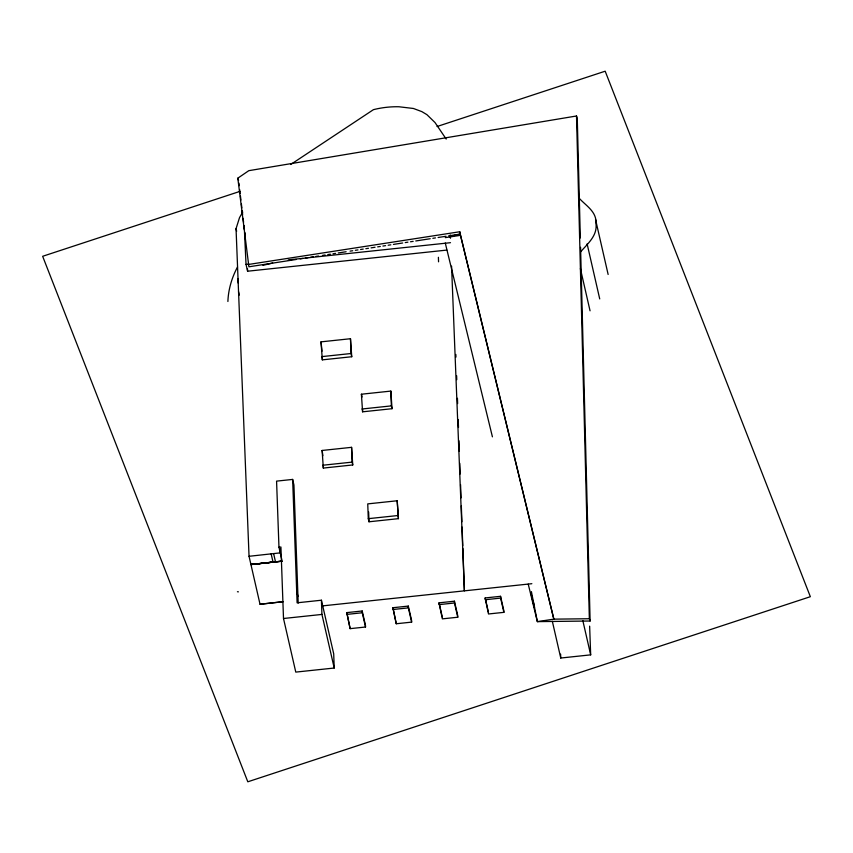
<?xml version="1.0" encoding="UTF-8"?>
<svg xmlns="http://www.w3.org/2000/svg" width="853" height="853" viewBox="0 0 853 853"><rect width="100%" height="100%" fill="white"/><g stroke="black" fill="none" stroke-linecap="round" stroke-linejoin="round"><path stroke-width="1.28" d="M227.9 301.493C228.327 289.455 231.845 277.609 237.507 267M283.303 601.685L260.026 604.255L249.044 556.295L236.046 228.689L239.522 217.622L242.732 212.056M580.669 251.816C587.642 243.638 597.495 235.833 595.991 223.657C596.887 211.352 585.553 205.594 578.718 197.715M296.204 259.472L248.905 266.797L237.816 178.17L248.809 170.675L576.511 115.987L577.268 118.268L580.328 237.976M290.724 164.48L373.433 109.664A76.663 60.744 -12.9 0 1 398.937 106.764L413.428 108.48L421.872 111.636L426.895 114.643L435.009 122.544L446.194 139.082M239.853 191.413L42.65 256.295L247.807 781.796L810.35 596.695L605.182 71.204L437.056 126.521M262.937 265.336L272.64 263.055M450.331 236.366L460.449 234.042L459.682 231.76L248.148 264.515M300.149 258.864L302.772 258.459M305.406 258.043L308.029 257.638M310.663 257.233L313.286 256.828M315.919 256.422L318.542 256.017M322.487 255.399L325.11 254.994M327.744 254.589L330.367 254.183M333.001 253.778L335.624 253.373M338.257 252.957L346.137 251.742M350.082 251.134L352.705 250.729M355.338 250.313L357.961 249.908M360.584 249.502L363.218 249.097M365.841 248.692L368.475 248.287M371.098 247.871L375.043 247.263M377.666 246.858L380.299 246.453M382.922 246.048L385.556 245.643M388.179 245.227L390.813 244.822M393.436 244.416L402.637 242.998M405.26 242.583L407.894 242.177M410.517 241.772L413.151 241.367M415.774 240.962L430.232 238.723M432.855 238.318L435.478 237.912M438.111 237.497L445.991 236.281M448.625 235.876L460.449 234.042M445.277 237.635L460.492 235.343L553.842 619.15L589.348 618.734L590.116 621.016L537.358 621.624L528.242 584.156M249.044 556.295L280.253 552.872M273.035 562.084L250.931 564.547L282.151 561.178L273.035 562.084L271.137 553.842M282.151 561.125L250.931 564.547L275.498 561.828L273.61 553.576M244.523 232.442L246.027 264.366L248.671 264.078M288.239 259.888L450.491 242.689M246.027 264.366L247.605 271.211L446.791 250.089M321.037 341.85L350.476 338.726L351.745 356.735L322.317 359.859L321.037 341.85L321.997 351.233M321.581 356.639L351.009 353.526L351.745 356.735M361.405 394.214L390.845 391.09L392.028 408.704L362.589 411.818L361.405 394.214L362.056 397.029M361.939 409.003L391.378 405.879L392.028 408.704M322.135 450.459L351.575 447.335L352.747 464.949L323.319 468.073L322.135 450.459L322.871 455.737M322.669 465.248L352.108 462.123L352.747 464.949M298.198 603.146L293.933 485.058L292.643 479.429L276.575 481.124L278.963 547.231L281.874 559.941M397.189 500.764L367.75 503.888L368.283 518.677L368.997 521.78L398.426 518.656L397.189 500.764L398.426 518.656M368.283 518.677L397.722 515.553M278.963 547.231L280.925 547.029L283.505 618.5L295.778 672.1L334.216 668.027L333.704 653.824L321.421 600.224L297.1 602.804L292.643 479.429M237.433 591.737L238.392 591.843M282.13 601.802L260.026 604.255M322.711 605.865L531.846 583.697M283.505 618.5L321.933 614.427L334.216 668.027M346.798 612.614L362.194 610.983L365.457 625.228L365.521 627.019L350.125 628.65L346.798 612.614L350.125 628.65M392.924 607.72L408.31 606.088L411.572 620.334L411.636 622.125L396.25 623.756L392.924 607.72L396.25 623.756M439.039 602.836L454.436 601.194L457.698 615.45L457.762 617.231L442.366 618.862L439.039 602.836L442.302 617.082M485.165 597.942L500.551 596.311L503.814 610.556L503.888 612.347L488.492 613.979L485.165 597.942L488.428 612.187M346.862 614.395L362.258 612.763L365.521 627.019M392.988 609.511L408.374 607.88L411.636 622.125M439.103 604.617L454.5 602.986L457.762 617.231M485.229 599.734L500.626 598.102L503.888 612.347M552.328 621.272L560.752 658.026L590.671 654.859L589.636 626.145M237.816 178.17L238.573 180.463M445.266 242.998L492.416 436.832M595.533 219.424L608.136 274.474M587.12 243.883L599.723 298.923M580.381 268.588L590.052 310.823M582.834 620.632L590.671 654.859M533.36 602.122L534.543 607.293M531.344 594.84L534.319 607.794M236.046 228.689L236.633 231.248M238.541 291.694L239.32 295.063M296.673 590.884L297.964 596.524M460.492 235.343L459.682 231.76L553.842 619.15L537.358 621.624L531.398 591.609M238.883 183.075L239.203 185.687M239.672 189.611L240.141 193.535M240.45 196.158L240.919 200.082M241.388 204.006L241.857 207.929M242.177 210.542L242.647 214.466M243.116 218.389L243.585 222.324M244.054 226.248L244.363 228.86M244.832 232.784L245.301 236.707M247.477 268.556L247.605 271.211M244.214 225.8L244.406 229.788M450.363 235.567L450.469 238.211M451.568 266.115L464.395 590.841L462.859 548.351M560.602 654.112L560.752 658.026M500.551 596.311L500.626 598.102M455.854 354.453L455.95 357.108M456.622 375.704L456.771 379.681M457.443 398.276L457.634 403.586M458.21 419.527L458.498 427.492M458.978 440.777L459.362 451.397M459.788 463.35L460.172 473.98M460.556 484.6L461.036 497.885M461.324 505.85L461.899 521.791M462.091 527.101L462.763 545.696M450.213 234.895L450.309 237.497M454.436 601.194L454.5 602.986M438.399 257.297L438.559 261.818M408.31 606.088L408.374 607.88M390.845 391.09L391.378 405.879M368.635 511.917L368.997 521.78M362.504 409.355L362.589 411.818M362.194 610.983L362.258 612.763M350.476 338.726L351.009 353.526M351.575 447.335L352.108 462.123M322.221 357.396L322.317 359.859M323.223 465.599L323.319 468.073M321.421 600.224L321.933 614.427M280.115 548.905L280.21 551.55M238.03 278.536L238.19 283.057M580.562 247.285L590.116 621.016M576.511 115.987L589.348 618.734"/></g></svg>
